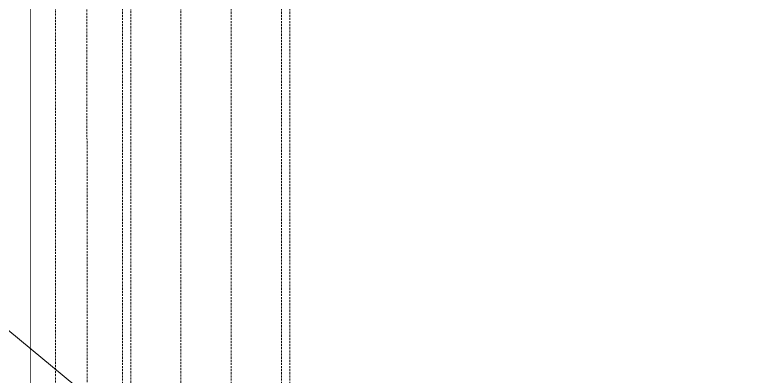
# Model space of a CAD drawing. Extents: x -1457 to 23780, y -2071 to 4205.
# Drawn here: x 1149.7 to 1239.8, y 740.8 to 784.1 of the extents above; entities that cross this region are included whole.
import ezdxf

# ---------------------------------------------------------------- set-up
doc = ezdxf.new("R2010")
doc.units = 0
doc.header["$MEASUREMENT"] = 0
doc.linetypes.add('HIDDEN', pattern=[0.375, 0.25, -0.125])
doc.layers.add('H-CIHAZ-NO', color=61, linetype='Continuous', lineweight=9)
doc.layers.add('M-TEFRIS2-015', color=129, linetype='Continuous', lineweight=9)

msp = doc.modelspace()

# ---------------------------------------------------------------- linework, layer by layer
at = {"layer": 'H-CIHAZ-NO'}
msp.add_line((1194.789, 708.557), (1057.832, 821.419), dxfattribs=at)
at = {"layer": 'M-TEFRIS2-015', "linetype": 'HIDDEN', "lineweight": 0, "const_width": 0.1}
msp.add_lwpolyline([(1719.257, 313.998), (1151.5, 313.998), (1151.5, 831.63)], dxfattribs=at)
at = {"layer": 'M-TEFRIS2-015', "linetype": 'HIDDEN', "lineweight": 0}
for points in [[(1719.257, 321), (1158.504, 321), (1158.247, 827.217)], [(1719.257, 316.789), (1154.5, 316.772), (1154.5, 825), (1162.5, 825)], [(1182.5, 425), (1182.5, 825), (1162.5, 825), (1162.5, 325), (1699.557, 325), (1699.557, 345), (1262.5, 345)], [(1181.5, 425), (1181.5, 824), (1163.5, 824), (1163.5, 326), (1698.557, 326), (1698.557, 344), (1262.5, 344)], [(1175.5, 425), (1175.5, 818), (1169.5, 818), (1169.5, 332), (1692.557, 332), (1692.557, 338), (1262.5, 338)]]:
    msp.add_lwpolyline(points, dxfattribs=at)

doc.saveas('drawing.dxf')
